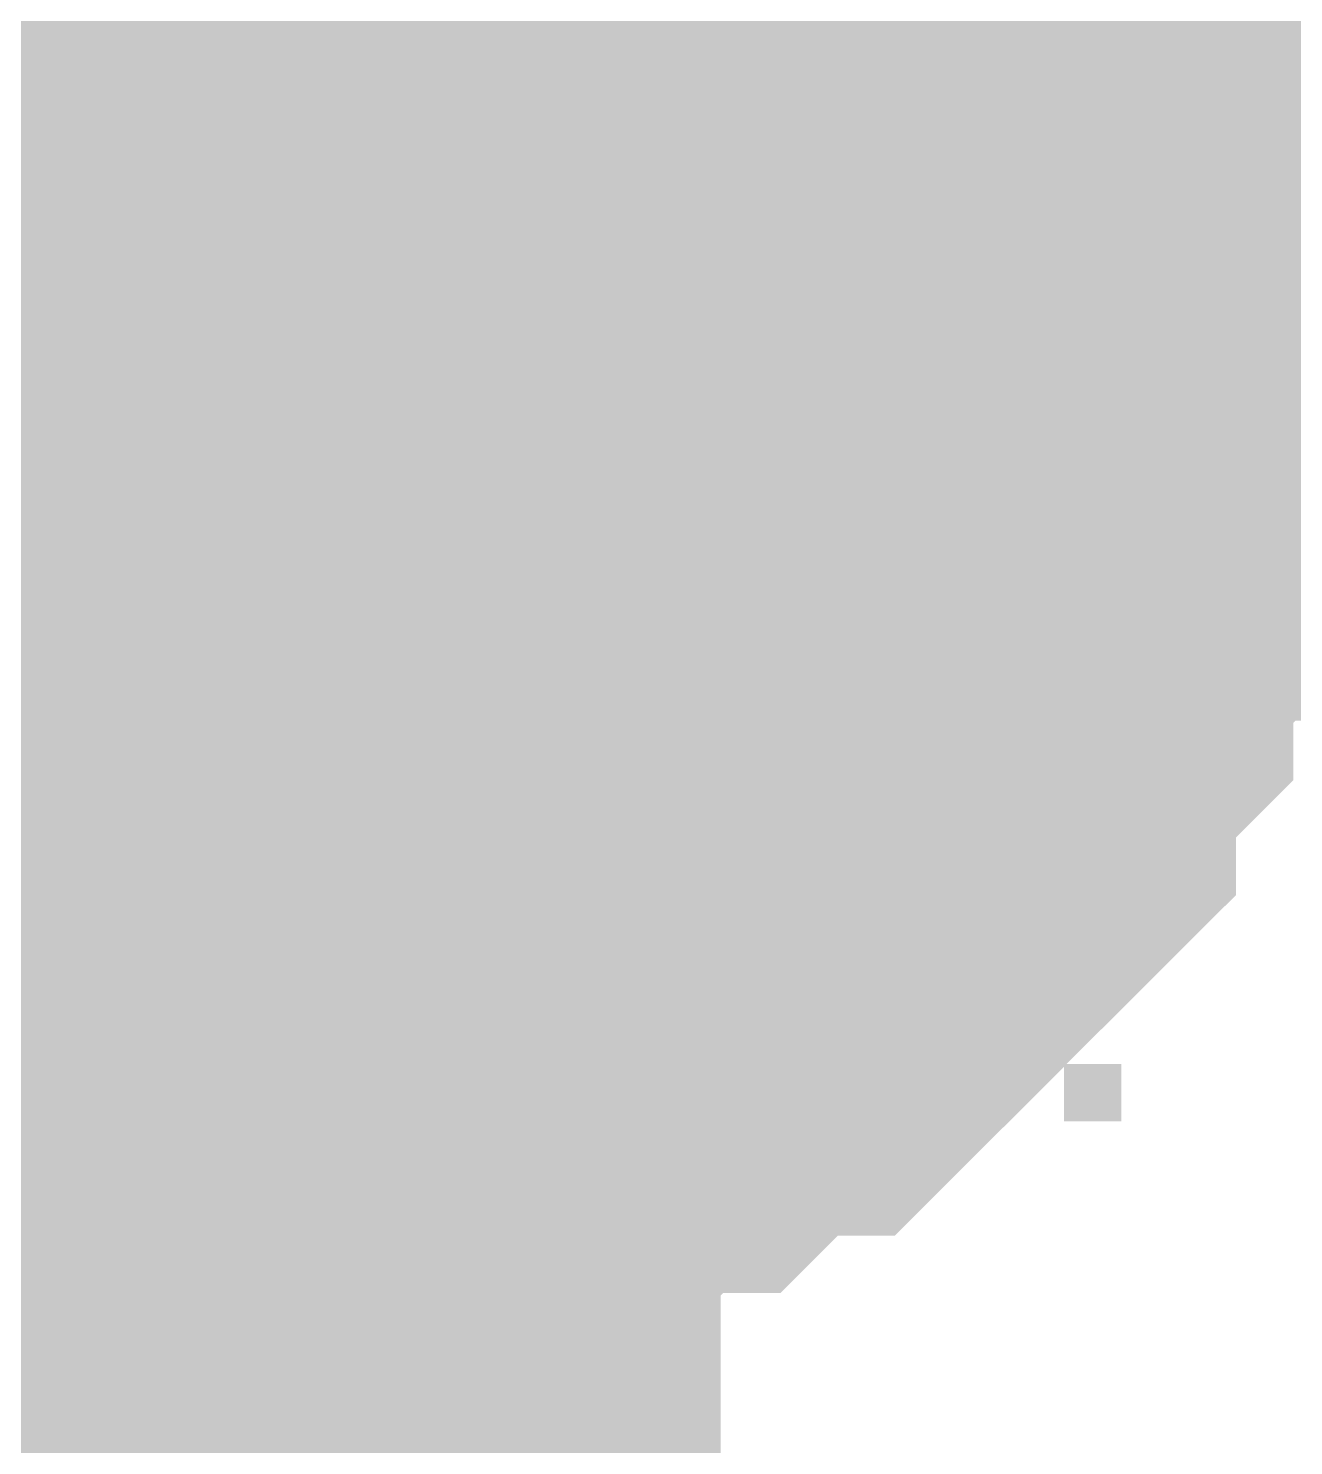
# Model space of a CAD drawing. Header units: inches. Extents: x 0 to 841, y 0 to 594.
# Drawn here: x 759.849 to 760.841, y 324.041 to 325.153 of the extents above; entities that cross this region are included whole.
import ezdxf

# ---------------------------------------------------------------- set-up
doc = ezdxf.new("R2010")
doc.units = ezdxf.units.IN
doc.layers.add('Sheet', color=255, linetype='Continuous')

msp = doc.modelspace()

# ---------------------------------------------------------------- linework, layer by layer
at = {"layer": 'Sheet'}
msp.add_lwpolyline([(759.7459, 324.9996, 0.508, 0.508, 1), (760.2539, 324.9996, 0.508, 0.508, 1)], format="xyseb", close=True, dxfattribs=at)
for points in [[(760.3765, 325.3435, 0.2997, 0.2997, 0), (760.3765, 325.2985, 0.2997, 0.2997, 0), (760.3765, 325.2985, 0.2997, 0.2997, 0), (760.4214, 325.2985, 0.2997, 0.2997, 0), (760.4214, 325.2536, 0.2997, 0.2997, 0), (760.4214, 325.2536, 0.2997, 0.2997, 0), (760.4663, 325.2087, 0.2997, 0.2997, 0), (760.4663, 325.2087, 0.2997, 0.2997, 0), (760.4663, 325.1638, 0.2997, 0.2997, 0), (760.4663, 325.1638, 0.2997, 0.2997, 0), (760.4663, 325.1189, 0.2997, 0.2997, 0), (760.5112, 325.1189, 0.2997, 0.2997, 0), (760.5112, 325.074, 0.2997, 0.2997, 0), (760.5112, 325.074, 0.2997, 0.2997, 0), (760.5112, 325.029, 0.2997, 0.2997, 0), (760.5112, 325.029, 0.2997, 0.2997, 0), (760.5112, 324.9841, 0.2997, 0.2997, 0)], [(760.3765, 325.3435, 0.2997, 0.2997, 0), (760.3765, 325.2985, 0.2997, 0.2997, 0), (760.3765, 325.2985, 0.2997, 0.2997, 0), (760.4214, 325.2985, 0.2997, 0.2997, 0), (760.4214, 325.2536, 0.2997, 0.2997, 0), (760.4214, 325.2536, 0.2997, 0.2997, 0), (760.4663, 325.2087, 0.2997, 0.2997, 0), (760.4663, 325.2087, 0.2997, 0.2997, 0), (760.4663, 325.1638, 0.2997, 0.2997, 0), (760.4663, 325.1638, 0.2997, 0.2997, 0), (760.4663, 325.1189, 0.2997, 0.2997, 0), (760.5112, 325.1189, 0.2997, 0.2997, 0), (760.5112, 325.074, 0.2997, 0.2997, 0), (760.5112, 325.074, 0.2997, 0.2997, 0), (760.5112, 325.029, 0.2997, 0.2997, 0), (760.5112, 325.029, 0.2997, 0.2997, 0), (760.5112, 324.9841, 0.2997, 0.2997, 0)], [(760.6909, 325.3435, 0.2997, 0.2997, 0), (760.6909, 325.2985, 0.2997, 0.2997, 0), (760.7358, 325.2536, 0.2997, 0.2997, 0), (760.7358, 325.2536, 0.2997, 0.2997, 0), (760.7358, 325.2087, 0.2997, 0.2997, 0), (760.7358, 325.1638, 0.2997, 0.2997, 0), (760.7807, 325.1189, 0.2997, 0.2997, 0), (760.7807, 325.074, 0.2997, 0.2997, 0), (760.7807, 325.074, 0.2997, 0.2997, 0), (760.7807, 325.029, 0.2997, 0.2997, 0), (760.7807, 324.9841, 0.2997, 0.2997, 0)], [(760.6909, 325.3435, 0.2997, 0.2997, 0), (760.6909, 325.2985, 0.2997, 0.2997, 0), (760.7358, 325.2536, 0.2997, 0.2997, 0), (760.7358, 325.2536, 0.2997, 0.2997, 0), (760.7358, 325.2087, 0.2997, 0.2997, 0), (760.7358, 325.1638, 0.2997, 0.2997, 0), (760.7807, 325.1189, 0.2997, 0.2997, 0), (760.7807, 325.074, 0.2997, 0.2997, 0), (760.7807, 325.074, 0.2997, 0.2997, 0), (760.7807, 325.029, 0.2997, 0.2997, 0), (760.7807, 324.9841, 0.2997, 0.2997, 0)], [(760.6909, 325.3435, 0.2997, 0.2997, 0), (760.6909, 325.2985, 0.2997, 0.2997, 0), (760.7358, 325.2536, 0.2997, 0.2997, 0), (760.7358, 325.2536, 0.2997, 0.2997, 0), (760.7358, 325.2087, 0.2997, 0.2997, 0), (760.7358, 325.1638, 0.2997, 0.2997, 0), (760.7807, 325.1189, 0.2997, 0.2997, 0), (760.7807, 325.074, 0.2997, 0.2997, 0), (760.7807, 325.074, 0.2997, 0.2997, 0), (760.7807, 325.029, 0.2997, 0.2997, 0), (760.7807, 324.9841, 0.2997, 0.2997, 0)], [(752.5162, 324.9841, 0.7493, 0.7493, 0), (760.0171, 324.9841, 0.7493, 0.7493, 0), (775.019, 324.9841, 0.7493, 0.7493, 0)], [(760.0171, 324.9841, 0.7493, 0.7493, 0), (760.0171, 319.4592, 0.7493, 0.7493, 0)], [(760.4663, 325.2087, 0.0991, 0.0991, 0), (760.4663, 325.1638, 0.0991, 0.0991, 0), (760.4663, 325.1638, 0.0991, 0.0991, 0), (760.4663, 325.1189, 0.0991, 0.0991, 0), (760.5112, 325.1189, 0.0991, 0.0991, 0), (760.5112, 325.074, 0.0991, 0.0991, 0), (760.5112, 325.074, 0.0991, 0.0991, 0), (760.5112, 325.029, 0.0991, 0.0991, 0), (760.5112, 325.029, 0.0991, 0.0991, 0), (760.5112, 324.9841, 0.0991, 0.0991, 0)], [(760.4663, 325.2087, 0.0991, 0.0991, 0), (760.4663, 325.1638, 0.0991, 0.0991, 0), (760.4663, 325.1638, 0.0991, 0.0991, 0), (760.4663, 325.1189, 0.0991, 0.0991, 0), (760.5112, 325.1189, 0.0991, 0.0991, 0), (760.5112, 325.074, 0.0991, 0.0991, 0), (760.5112, 325.074, 0.0991, 0.0991, 0), (760.5112, 325.029, 0.0991, 0.0991, 0), (760.5112, 325.029, 0.0991, 0.0991, 0), (760.5112, 324.9841, 0.0991, 0.0991, 0)], [(760.7358, 325.2087, 0.0991, 0.0991, 0), (760.7358, 325.1638, 0.0991, 0.0991, 0), (760.7807, 325.1189, 0.0991, 0.0991, 0), (760.7807, 325.074, 0.0991, 0.0991, 0), (760.7807, 325.074, 0.0991, 0.0991, 0), (760.7807, 325.029, 0.0991, 0.0991, 0), (760.7807, 324.9841, 0.0991, 0.0991, 0)], [(760.7358, 325.2087, 0.0991, 0.0991, 0), (760.7358, 325.1638, 0.0991, 0.0991, 0), (760.7807, 325.1189, 0.0991, 0.0991, 0), (760.7807, 325.074, 0.0991, 0.0991, 0), (760.7807, 325.074, 0.0991, 0.0991, 0), (760.7807, 325.029, 0.0991, 0.0991, 0), (760.7807, 324.9841, 0.0991, 0.0991, 0)], [(760.7358, 325.2087, 0.0991, 0.0991, 0), (760.7358, 325.1638, 0.0991, 0.0991, 0), (760.7807, 325.1189, 0.0991, 0.0991, 0), (760.7807, 325.074, 0.0991, 0.0991, 0), (760.7807, 325.074, 0.0991, 0.0991, 0), (760.7807, 325.029, 0.0991, 0.0991, 0), (760.7807, 324.9841, 0.0991, 0.0991, 0)], [(760.7807, 324.9841, 0.2997, 0.2997, 0), (760.7807, 324.9392, 0.2997, 0.2997, 0), (760.7807, 324.8943, 0.2997, 0.2997, 0), (760.7807, 324.8943, 0.2997, 0.2997, 0), (760.7807, 324.8494, 0.2997, 0.2997, 0), (760.7358, 324.8044, 0.2997, 0.2997, 0), (760.7358, 324.7595, 0.2997, 0.2997, 0), (760.7358, 324.7146, 0.2997, 0.2997, 0), (760.7358, 324.7146, 0.2997, 0.2997, 0), (760.6909, 324.6697, 0.2997, 0.2997, 0), (760.6909, 324.6248, 0.2997, 0.2997, 0), (760.646, 324.5799, 0.2997, 0.2997, 0), (760.646, 324.5799, 0.2997, 0.2997, 0), (760.646, 324.5349, 0.2997, 0.2997, 0), (760.601, 324.49, 0.2997, 0.2997, 0), (760.5561, 324.49, 0.2997, 0.2997, 0), (760.5561, 324.4451, 0.2997, 0.2997, 0), (760.5112, 324.4451, 0.2997, 0.2997, 0), (760.5112, 324.4002, 0.2997, 0.2997, 0), (760.4663, 324.3553, 0.2997, 0.2997, 0), (760.4214, 324.3553, 0.2997, 0.2997, 0), (760.4214, 324.3553, 0.2997, 0.2997, 0), (760.3765, 324.3103, 0.2997, 0.2997, 0), (760.3316, 324.3103, 0.2997, 0.2997, 0), (760.2866, 324.2654, 0.2997, 0.2997, 0), (760.2866, 324.2654, 0.2997, 0.2997, 0), (760.2417, 324.2654, 0.2997, 0.2997, 0), (760.1968, 324.2654, 0.2997, 0.2997, 0), (760.1519, 324.2205, 0.2997, 0.2997, 0), (760.107, 324.2205, 0.2997, 0.2997, 0), (760.107, 324.2205, 0.2997, 0.2997, 0), (760.0621, 324.2205, 0.2997, 0.2997, 0), (760.0171, 324.2205, 0.2997, 0.2997, 0)], [(760.0171, 319.9982, 0.2997, 0.2997, 0), (760.0171, 324.9841, 0.2997, 0.2997, 0)], [(760.7807, 324.9841, 0.2997, 0.2997, 0), (760.7807, 324.9392, 0.2997, 0.2997, 0), (760.7807, 324.8943, 0.2997, 0.2997, 0), (760.7807, 324.8943, 0.2997, 0.2997, 0), (760.7807, 324.8494, 0.2997, 0.2997, 0), (760.7358, 324.8044, 0.2997, 0.2997, 0), (760.7358, 324.7595, 0.2997, 0.2997, 0), (760.7358, 324.7146, 0.2997, 0.2997, 0), (760.7358, 324.7146, 0.2997, 0.2997, 0), (760.6909, 324.6697, 0.2997, 0.2997, 0), (760.6909, 324.6248, 0.2997, 0.2997, 0), (760.646, 324.5799, 0.2997, 0.2997, 0), (760.646, 324.5799, 0.2997, 0.2997, 0), (760.646, 324.5349, 0.2997, 0.2997, 0), (760.601, 324.49, 0.2997, 0.2997, 0), (760.5561, 324.49, 0.2997, 0.2997, 0), (760.5561, 324.4451, 0.2997, 0.2997, 0), (760.5112, 324.4451, 0.2997, 0.2997, 0), (760.5112, 324.4002, 0.2997, 0.2997, 0), (760.4663, 324.3553, 0.2997, 0.2997, 0), (760.4214, 324.3553, 0.2997, 0.2997, 0), (760.4214, 324.3553, 0.2997, 0.2997, 0), (760.3765, 324.3103, 0.2997, 0.2997, 0), (760.3316, 324.3103, 0.2997, 0.2997, 0), (760.2866, 324.2654, 0.2997, 0.2997, 0), (760.2866, 324.2654, 0.2997, 0.2997, 0), (760.2417, 324.2654, 0.2997, 0.2997, 0), (760.1968, 324.2654, 0.2997, 0.2997, 0), (760.1519, 324.2205, 0.2997, 0.2997, 0), (760.107, 324.2205, 0.2997, 0.2997, 0), (760.107, 324.2205, 0.2997, 0.2997, 0), (760.0621, 324.2205, 0.2997, 0.2997, 0), (760.0171, 324.2205, 0.2997, 0.2997, 0)], [(760.7807, 324.9841, 0.2997, 0.2997, 0), (760.7807, 324.9392, 0.2997, 0.2997, 0), (760.7807, 324.8943, 0.2997, 0.2997, 0), (760.7807, 324.8943, 0.2997, 0.2997, 0), (760.7807, 324.8494, 0.2997, 0.2997, 0), (760.7358, 324.8044, 0.2997, 0.2997, 0), (760.7358, 324.7595, 0.2997, 0.2997, 0), (760.7358, 324.7146, 0.2997, 0.2997, 0), (760.7358, 324.7146, 0.2997, 0.2997, 0), (760.6909, 324.6697, 0.2997, 0.2997, 0), (760.6909, 324.6248, 0.2997, 0.2997, 0), (760.646, 324.5799, 0.2997, 0.2997, 0), (760.646, 324.5799, 0.2997, 0.2997, 0), (760.646, 324.5349, 0.2997, 0.2997, 0), (760.601, 324.49, 0.2997, 0.2997, 0), (760.5561, 324.49, 0.2997, 0.2997, 0), (760.5561, 324.4451, 0.2997, 0.2997, 0), (760.5112, 324.4451, 0.2997, 0.2997, 0), (760.5112, 324.4002, 0.2997, 0.2997, 0), (760.4663, 324.3553, 0.2997, 0.2997, 0), (760.4214, 324.3553, 0.2997, 0.2997, 0), (760.4214, 324.3553, 0.2997, 0.2997, 0), (760.3765, 324.3103, 0.2997, 0.2997, 0), (760.3316, 324.3103, 0.2997, 0.2997, 0), (760.2866, 324.2654, 0.2997, 0.2997, 0), (760.2866, 324.2654, 0.2997, 0.2997, 0), (760.2417, 324.2654, 0.2997, 0.2997, 0), (760.1968, 324.2654, 0.2997, 0.2997, 0), (760.1519, 324.2205, 0.2997, 0.2997, 0), (760.107, 324.2205, 0.2997, 0.2997, 0), (760.107, 324.2205, 0.2997, 0.2997, 0), (760.0621, 324.2205, 0.2997, 0.2997, 0), (760.0171, 324.2205, 0.2997, 0.2997, 0)], [(760.5112, 324.9841, 0.2997, 0.2997, 0), (760.5112, 324.9392, 0.2997, 0.2997, 0), (760.5112, 324.9392, 0.2997, 0.2997, 0), (760.5112, 324.8943, 0.2997, 0.2997, 0), (760.5112, 324.8943, 0.2997, 0.2997, 0), (760.5112, 324.8494, 0.2997, 0.2997, 0), (760.4663, 324.8494, 0.2997, 0.2997, 0), (760.4663, 324.8044, 0.2997, 0.2997, 0), (760.4663, 324.8044, 0.2997, 0.2997, 0), (760.4663, 324.7595, 0.2997, 0.2997, 0), (760.4663, 324.7595, 0.2997, 0.2997, 0), (760.4214, 324.7146, 0.2997, 0.2997, 0), (760.4214, 324.7146, 0.2997, 0.2997, 0), (760.4214, 324.6697, 0.2997, 0.2997, 0), (760.3765, 324.6697, 0.2997, 0.2997, 0), (760.3765, 324.6697, 0.2997, 0.2997, 0), (760.3765, 324.6248, 0.2997, 0.2997, 0), (760.3316, 324.6248, 0.2997, 0.2997, 0), (760.3316, 324.6248, 0.2997, 0.2997, 0), (760.3316, 324.5799, 0.2997, 0.2997, 0), (760.2866, 324.5799, 0.2997, 0.2997, 0), (760.2866, 324.5799, 0.2997, 0.2997, 0), (760.2417, 324.5349, 0.2997, 0.2997, 0), (760.2417, 324.5349, 0.2997, 0.2997, 0), (760.1968, 324.5349, 0.2997, 0.2997, 0), (760.1968, 324.5349, 0.2997, 0.2997, 0), (760.1519, 324.5349, 0.2997, 0.2997, 0), (760.1519, 324.49, 0.2997, 0.2997, 0), (760.107, 324.49, 0.2997, 0.2997, 0), (760.107, 324.49, 0.2997, 0.2997, 0), (760.0621, 324.49, 0.2997, 0.2997, 0), (760.0621, 324.49, 0.2997, 0.2997, 0), (760.0171, 324.49, 0.2997, 0.2997, 0)], [(760.5112, 324.9841, 0.2997, 0.2997, 0), (760.5112, 324.9392, 0.2997, 0.2997, 0), (760.5112, 324.9392, 0.2997, 0.2997, 0), (760.5112, 324.8943, 0.2997, 0.2997, 0), (760.5112, 324.8943, 0.2997, 0.2997, 0), (760.5112, 324.8494, 0.2997, 0.2997, 0), (760.4663, 324.8494, 0.2997, 0.2997, 0), (760.4663, 324.8044, 0.2997, 0.2997, 0), (760.4663, 324.8044, 0.2997, 0.2997, 0), (760.4663, 324.7595, 0.2997, 0.2997, 0), (760.4663, 324.7595, 0.2997, 0.2997, 0), (760.4214, 324.7146, 0.2997, 0.2997, 0), (760.4214, 324.7146, 0.2997, 0.2997, 0), (760.4214, 324.6697, 0.2997, 0.2997, 0), (760.3765, 324.6697, 0.2997, 0.2997, 0), (760.3765, 324.6697, 0.2997, 0.2997, 0), (760.3765, 324.6248, 0.2997, 0.2997, 0), (760.3316, 324.6248, 0.2997, 0.2997, 0), (760.3316, 324.6248, 0.2997, 0.2997, 0), (760.3316, 324.5799, 0.2997, 0.2997, 0), (760.2866, 324.5799, 0.2997, 0.2997, 0), (760.2866, 324.5799, 0.2997, 0.2997, 0), (760.2417, 324.5349, 0.2997, 0.2997, 0), (760.2417, 324.5349, 0.2997, 0.2997, 0), (760.1968, 324.5349, 0.2997, 0.2997, 0), (760.1968, 324.5349, 0.2997, 0.2997, 0), (760.1519, 324.5349, 0.2997, 0.2997, 0), (760.1519, 324.49, 0.2997, 0.2997, 0), (760.107, 324.49, 0.2997, 0.2997, 0), (760.107, 324.49, 0.2997, 0.2997, 0), (760.0621, 324.49, 0.2997, 0.2997, 0), (760.0621, 324.49, 0.2997, 0.2997, 0), (760.0171, 324.49, 0.2997, 0.2997, 0)], [(760.5112, 324.9841, 0.2997, 0.2997, 0), (760.5112, 324.9841, 0.2997, 0.2997, 0), (760.5112, 324.9841, 0.2997, 0.2997, 0), (760.5112, 324.9841, 0.2997, 0.2997, 0), (760.5112, 324.9841, 0.2997, 0.2997, 0), (760.5112, 324.9841, 0.2997, 0.2997, 0), (760.5112, 324.9841, 0.2997, 0.2997, 0), (760.5112, 324.9841, 0.2997, 0.2997, 0), (760.5112, 324.9841, 0.2997, 0.2997, 0), (760.5112, 324.9841, 0.2997, 0.2997, 0), (760.5112, 324.9841, 0.2997, 0.2997, 0), (760.5112, 324.9841, 0.2997, 0.2997, 0), (760.5112, 324.9841, 0.2997, 0.2997, 0), (760.5112, 324.9841, 0.2997, 0.2997, 0), (760.5112, 324.9841, 0.2997, 0.2997, 0), (760.5112, 324.9841, 0.2997, 0.2997, 0), (760.5112, 324.9841, 0.2997, 0.2997, 0), (760.5112, 324.9841, 0.2997, 0.2997, 0), (760.5112, 324.9841, 0.2997, 0.2997, 0), (760.5112, 324.9841, 0.2997, 0.2997, 0), (760.5112, 324.9841, 0.2997, 0.2997, 0), (760.5112, 324.9841, 0.2997, 0.2997, 0), (760.5112, 324.9841, 0.2997, 0.2997, 0), (760.5112, 324.9841, 0.2997, 0.2997, 0), (760.5112, 324.9841, 0.2997, 0.2997, 0), (760.5112, 324.9841, 0.2997, 0.2997, 0), (760.5112, 324.9841, 0.2997, 0.2997, 0), (760.5112, 324.9841, 0.2997, 0.2997, 0), (760.5112, 324.9841, 0.2997, 0.2997, 0), (760.5112, 324.9841, 0.2997, 0.2997, 0), (760.5112, 324.9841, 0.2997, 0.2997, 0), (760.5112, 324.9841, 0.2997, 0.2997, 0), (760.5112, 324.9841, 0.2997, 0.2997, 0)], [(760.5112, 324.9841, 0.2997, 0.2997, 0), (760.5112, 324.9841, 0.2997, 0.2997, 0)], [(760.5112, 324.9841, 0.2997, 0.2997, 0), (760.5112, 324.9841, 0.2997, 0.2997, 0), (760.5112, 324.9841, 0.2997, 0.2997, 0), (760.5112, 324.9841, 0.2997, 0.2997, 0), (760.5112, 324.9841, 0.2997, 0.2997, 0), (760.5112, 324.9841, 0.2997, 0.2997, 0), (760.5112, 324.9841, 0.2997, 0.2997, 0), (760.5112, 324.9841, 0.2997, 0.2997, 0), (760.5112, 324.9841, 0.2997, 0.2997, 0), (760.5112, 324.9841, 0.2997, 0.2997, 0), (760.5112, 324.9841, 0.2997, 0.2997, 0), (760.5112, 324.9841, 0.2997, 0.2997, 0), (760.5112, 324.9841, 0.2997, 0.2997, 0), (760.5112, 324.9841, 0.2997, 0.2997, 0), (760.5112, 324.9841, 0.2997, 0.2997, 0), (760.5112, 324.9841, 0.2997, 0.2997, 0), (760.5112, 324.9841, 0.2997, 0.2997, 0), (760.5112, 324.9841, 0.2997, 0.2997, 0), (760.5112, 324.9841, 0.2997, 0.2997, 0), (760.5112, 324.9841, 0.2997, 0.2997, 0), (760.5112, 324.9841, 0.2997, 0.2997, 0), (760.5112, 324.9841, 0.2997, 0.2997, 0), (760.5112, 324.9841, 0.2997, 0.2997, 0), (760.5112, 324.9841, 0.2997, 0.2997, 0), (760.5112, 324.9841, 0.2997, 0.2997, 0), (760.5112, 324.9841, 0.2997, 0.2997, 0), (760.5112, 324.9841, 0.2997, 0.2997, 0), (760.5112, 324.9841, 0.2997, 0.2997, 0), (760.5112, 324.9841, 0.2997, 0.2997, 0), (760.5112, 324.9841, 0.2997, 0.2997, 0), (760.5112, 324.9841, 0.2997, 0.2997, 0), (760.5112, 324.9841, 0.2997, 0.2997, 0), (760.5112, 324.9841, 0.2997, 0.2997, 0)], [(760.5112, 324.9841, 0.2997, 0.2997, 0), (760.5112, 324.9841, 0.2997, 0.2997, 0)], [(760.7807, 324.9841, 0.2997, 0.2997, 0), (760.7807, 324.9841, 0.2997, 0.2997, 0), (760.7807, 324.9841, 0.2997, 0.2997, 0), (760.7807, 324.9841, 0.2997, 0.2997, 0), (760.7807, 324.9841, 0.2997, 0.2997, 0), (760.7807, 324.9841, 0.2997, 0.2997, 0), (760.7807, 324.9841, 0.2997, 0.2997, 0), (760.7807, 324.9841, 0.2997, 0.2997, 0), (760.7807, 324.9841, 0.2997, 0.2997, 0), (760.7807, 324.9841, 0.2997, 0.2997, 0), (760.7807, 324.9841, 0.2997, 0.2997, 0), (760.7807, 324.9841, 0.2997, 0.2997, 0), (760.7807, 324.9841, 0.2997, 0.2997, 0), (760.7807, 324.9841, 0.2997, 0.2997, 0), (760.7807, 324.9841, 0.2997, 0.2997, 0), (760.7807, 324.9841, 0.2997, 0.2997, 0), (760.7807, 324.9841, 0.2997, 0.2997, 0), (760.7807, 324.9841, 0.2997, 0.2997, 0), (760.7807, 324.9841, 0.2997, 0.2997, 0), (760.7807, 324.9841, 0.2997, 0.2997, 0), (760.7807, 324.9841, 0.2997, 0.2997, 0), (760.7807, 324.9841, 0.2997, 0.2997, 0), (760.7807, 324.9841, 0.2997, 0.2997, 0), (760.7807, 324.9841, 0.2997, 0.2997, 0), (760.7807, 324.9841, 0.2997, 0.2997, 0), (760.7807, 324.9841, 0.2997, 0.2997, 0), (760.7807, 324.9841, 0.2997, 0.2997, 0), (760.7807, 324.9841, 0.2997, 0.2997, 0), (760.7807, 324.9841, 0.2997, 0.2997, 0), (760.7807, 324.9841, 0.2997, 0.2997, 0), (760.7807, 324.9841, 0.2997, 0.2997, 0), (760.7807, 324.9841, 0.2997, 0.2997, 0), (760.7807, 324.9841, 0.2997, 0.2997, 0)], [(760.7807, 324.9841, 0.2997, 0.2997, 0), (760.7807, 324.9841, 0.2997, 0.2997, 0)], [(760.7807, 324.9841, 0.2997, 0.2997, 0), (760.7807, 324.9841, 0.2997, 0.2997, 0), (760.7807, 324.9841, 0.2997, 0.2997, 0), (760.7807, 324.9841, 0.2997, 0.2997, 0), (760.7807, 324.9841, 0.2997, 0.2997, 0), (760.7807, 324.9841, 0.2997, 0.2997, 0), (760.7807, 324.9841, 0.2997, 0.2997, 0), (760.7807, 324.9841, 0.2997, 0.2997, 0), (760.7807, 324.9841, 0.2997, 0.2997, 0), (760.7807, 324.9841, 0.2997, 0.2997, 0), (760.7807, 324.9841, 0.2997, 0.2997, 0), (760.7807, 324.9841, 0.2997, 0.2997, 0), (760.7807, 324.9841, 0.2997, 0.2997, 0), (760.7807, 324.9841, 0.2997, 0.2997, 0), (760.7807, 324.9841, 0.2997, 0.2997, 0), (760.7807, 324.9841, 0.2997, 0.2997, 0), (760.7807, 324.9841, 0.2997, 0.2997, 0), (760.7807, 324.9841, 0.2997, 0.2997, 0), (760.7807, 324.9841, 0.2997, 0.2997, 0), (760.7807, 324.9841, 0.2997, 0.2997, 0), (760.7807, 324.9841, 0.2997, 0.2997, 0), (760.7807, 324.9841, 0.2997, 0.2997, 0), (760.7807, 324.9841, 0.2997, 0.2997, 0), (760.7807, 324.9841, 0.2997, 0.2997, 0), (760.7807, 324.9841, 0.2997, 0.2997, 0), (760.7807, 324.9841, 0.2997, 0.2997, 0), (760.7807, 324.9841, 0.2997, 0.2997, 0), (760.7807, 324.9841, 0.2997, 0.2997, 0), (760.7807, 324.9841, 0.2997, 0.2997, 0), (760.7807, 324.9841, 0.2997, 0.2997, 0), (760.7807, 324.9841, 0.2997, 0.2997, 0), (760.7807, 324.9841, 0.2997, 0.2997, 0), (760.7807, 324.9841, 0.2997, 0.2997, 0)], [(760.7807, 324.9841, 0.2997, 0.2997, 0), (760.7807, 324.9841, 0.2997, 0.2997, 0)], [(760.7807, 324.9841, 0.2997, 0.2997, 0), (760.7807, 324.9841, 0.2997, 0.2997, 0), (760.7807, 324.9841, 0.2997, 0.2997, 0), (760.7807, 324.9841, 0.2997, 0.2997, 0), (760.7807, 324.9841, 0.2997, 0.2997, 0), (760.7807, 324.9841, 0.2997, 0.2997, 0), (760.7807, 324.9841, 0.2997, 0.2997, 0), (760.7807, 324.9841, 0.2997, 0.2997, 0), (760.7807, 324.9841, 0.2997, 0.2997, 0), (760.7807, 324.9841, 0.2997, 0.2997, 0), (760.7807, 324.9841, 0.2997, 0.2997, 0), (760.7807, 324.9841, 0.2997, 0.2997, 0), (760.7807, 324.9841, 0.2997, 0.2997, 0), (760.7807, 324.9841, 0.2997, 0.2997, 0), (760.7807, 324.9841, 0.2997, 0.2997, 0), (760.7807, 324.9841, 0.2997, 0.2997, 0), (760.7807, 324.9841, 0.2997, 0.2997, 0), (760.7807, 324.9841, 0.2997, 0.2997, 0), (760.7807, 324.9841, 0.2997, 0.2997, 0), (760.7807, 324.9841, 0.2997, 0.2997, 0), (760.7807, 324.9841, 0.2997, 0.2997, 0), (760.7807, 324.9841, 0.2997, 0.2997, 0), (760.7807, 324.9841, 0.2997, 0.2997, 0), (760.7807, 324.9841, 0.2997, 0.2997, 0), (760.7807, 324.9841, 0.2997, 0.2997, 0), (760.7807, 324.9841, 0.2997, 0.2997, 0), (760.7807, 324.9841, 0.2997, 0.2997, 0), (760.7807, 324.9841, 0.2997, 0.2997, 0), (760.7807, 324.9841, 0.2997, 0.2997, 0), (760.7807, 324.9841, 0.2997, 0.2997, 0), (760.7807, 324.9841, 0.2997, 0.2997, 0), (760.7807, 324.9841, 0.2997, 0.2997, 0), (760.7807, 324.9841, 0.2997, 0.2997, 0)], [(760.7807, 324.9841, 0.2997, 0.2997, 0), (760.7807, 324.9841, 0.2997, 0.2997, 0)], [(760.7807, 324.9841, 0.0991, 0.0991, 0), (760.7807, 324.9392, 0.0991, 0.0991, 0), (760.7807, 324.8943, 0.0991, 0.0991, 0), (760.7807, 324.8943, 0.0991, 0.0991, 0), (760.7807, 324.8494, 0.0991, 0.0991, 0), (760.7358, 324.8044, 0.0991, 0.0991, 0), (760.7358, 324.7595, 0.0991, 0.0991, 0), (760.7358, 324.7146, 0.0991, 0.0991, 0), (760.7358, 324.7146, 0.0991, 0.0991, 0), (760.6909, 324.6697, 0.0991, 0.0991, 0), (760.6909, 324.6248, 0.0991, 0.0991, 0), (760.646, 324.5799, 0.0991, 0.0991, 0), (760.646, 324.5799, 0.0991, 0.0991, 0), (760.646, 324.5349, 0.0991, 0.0991, 0), (760.601, 324.49, 0.0991, 0.0991, 0), (760.5561, 324.49, 0.0991, 0.0991, 0), (760.5561, 324.4451, 0.0991, 0.0991, 0), (760.5112, 324.4451, 0.0991, 0.0991, 0), (760.5112, 324.4002, 0.0991, 0.0991, 0), (760.4663, 324.3553, 0.0991, 0.0991, 0), (760.4214, 324.3553, 0.0991, 0.0991, 0), (760.4214, 324.3553, 0.0991, 0.0991, 0), (760.3765, 324.3103, 0.0991, 0.0991, 0), (760.3316, 324.3103, 0.0991, 0.0991, 0), (760.2866, 324.2654, 0.0991, 0.0991, 0), (760.2866, 324.2654, 0.0991, 0.0991, 0), (760.2417, 324.2654, 0.0991, 0.0991, 0), (760.1968, 324.2654, 0.0991, 0.0991, 0), (760.1519, 324.2205, 0.0991, 0.0991, 0), (760.107, 324.2205, 0.0991, 0.0991, 0), (760.107, 324.2205, 0.0991, 0.0991, 0), (760.0621, 324.2205, 0.0991, 0.0991, 0), (760.0171, 324.2205, 0.0991, 0.0991, 0)], [(760.7807, 324.9841, 0.0991, 0.0991, 0), (760.7807, 324.9392, 0.0991, 0.0991, 0), (760.7807, 324.8943, 0.0991, 0.0991, 0), (760.7807, 324.8943, 0.0991, 0.0991, 0), (760.7807, 324.8494, 0.0991, 0.0991, 0), (760.7358, 324.8044, 0.0991, 0.0991, 0), (760.7358, 324.7595, 0.0991, 0.0991, 0), (760.7358, 324.7146, 0.0991, 0.0991, 0), (760.7358, 324.7146, 0.0991, 0.0991, 0), (760.6909, 324.6697, 0.0991, 0.0991, 0), (760.6909, 324.6248, 0.0991, 0.0991, 0), (760.646, 324.5799, 0.0991, 0.0991, 0), (760.646, 324.5799, 0.0991, 0.0991, 0), (760.646, 324.5349, 0.0991, 0.0991, 0), (760.601, 324.49, 0.0991, 0.0991, 0), (760.5561, 324.49, 0.0991, 0.0991, 0), (760.5561, 324.4451, 0.0991, 0.0991, 0), (760.5112, 324.4451, 0.0991, 0.0991, 0), (760.5112, 324.4002, 0.0991, 0.0991, 0), (760.4663, 324.3553, 0.0991, 0.0991, 0), (760.4214, 324.3553, 0.0991, 0.0991, 0), (760.4214, 324.3553, 0.0991, 0.0991, 0), (760.3765, 324.3103, 0.0991, 0.0991, 0), (760.3316, 324.3103, 0.0991, 0.0991, 0), (760.2866, 324.2654, 0.0991, 0.0991, 0), (760.2866, 324.2654, 0.0991, 0.0991, 0), (760.2417, 324.2654, 0.0991, 0.0991, 0), (760.1968, 324.2654, 0.0991, 0.0991, 0), (760.1519, 324.2205, 0.0991, 0.0991, 0), (760.107, 324.2205, 0.0991, 0.0991, 0), (760.107, 324.2205, 0.0991, 0.0991, 0), (760.0621, 324.2205, 0.0991, 0.0991, 0), (760.0171, 324.2205, 0.0991, 0.0991, 0)], [(760.7807, 324.9841, 0.0991, 0.0991, 0), (760.7807, 324.9392, 0.0991, 0.0991, 0), (760.7807, 324.8943, 0.0991, 0.0991, 0), (760.7807, 324.8943, 0.0991, 0.0991, 0), (760.7807, 324.8494, 0.0991, 0.0991, 0), (760.7358, 324.8044, 0.0991, 0.0991, 0), (760.7358, 324.7595, 0.0991, 0.0991, 0), (760.7358, 324.7146, 0.0991, 0.0991, 0), (760.7358, 324.7146, 0.0991, 0.0991, 0), (760.6909, 324.6697, 0.0991, 0.0991, 0), (760.6909, 324.6248, 0.0991, 0.0991, 0), (760.646, 324.5799, 0.0991, 0.0991, 0), (760.646, 324.5799, 0.0991, 0.0991, 0), (760.646, 324.5349, 0.0991, 0.0991, 0), (760.601, 324.49, 0.0991, 0.0991, 0), (760.5561, 324.49, 0.0991, 0.0991, 0), (760.5561, 324.4451, 0.0991, 0.0991, 0), (760.5112, 324.4451, 0.0991, 0.0991, 0), (760.5112, 324.4002, 0.0991, 0.0991, 0), (760.4663, 324.3553, 0.0991, 0.0991, 0), (760.4214, 324.3553, 0.0991, 0.0991, 0), (760.4214, 324.3553, 0.0991, 0.0991, 0), (760.3765, 324.3103, 0.0991, 0.0991, 0), (760.3316, 324.3103, 0.0991, 0.0991, 0), (760.2866, 324.2654, 0.0991, 0.0991, 0), (760.2866, 324.2654, 0.0991, 0.0991, 0), (760.2417, 324.2654, 0.0991, 0.0991, 0), (760.1968, 324.2654, 0.0991, 0.0991, 0), (760.1519, 324.2205, 0.0991, 0.0991, 0), (760.107, 324.2205, 0.0991, 0.0991, 0), (760.107, 324.2205, 0.0991, 0.0991, 0), (760.0621, 324.2205, 0.0991, 0.0991, 0), (760.0171, 324.2205, 0.0991, 0.0991, 0)], [(760.5112, 324.9841, 0.0991, 0.0991, 0), (760.5112, 324.9392, 0.0991, 0.0991, 0), (760.5112, 324.9392, 0.0991, 0.0991, 0), (760.5112, 324.8943, 0.0991, 0.0991, 0), (760.5112, 324.8943, 0.0991, 0.0991, 0), (760.5112, 324.8494, 0.0991, 0.0991, 0), (760.4663, 324.8494, 0.0991, 0.0991, 0), (760.4663, 324.8044, 0.0991, 0.0991, 0), (760.4663, 324.8044, 0.0991, 0.0991, 0), (760.4663, 324.7595, 0.0991, 0.0991, 0), (760.4663, 324.7595, 0.0991, 0.0991, 0), (760.4214, 324.7146, 0.0991, 0.0991, 0), (760.4214, 324.7146, 0.0991, 0.0991, 0), (760.4214, 324.6697, 0.0991, 0.0991, 0), (760.3765, 324.6697, 0.0991, 0.0991, 0), (760.3765, 324.6697, 0.0991, 0.0991, 0), (760.3765, 324.6248, 0.0991, 0.0991, 0), (760.3316, 324.6248, 0.0991, 0.0991, 0), (760.3316, 324.6248, 0.0991, 0.0991, 0), (760.3316, 324.5799, 0.0991, 0.0991, 0), (760.2866, 324.5799, 0.0991, 0.0991, 0), (760.2866, 324.5799, 0.0991, 0.0991, 0), (760.2417, 324.5349, 0.0991, 0.0991, 0), (760.2417, 324.5349, 0.0991, 0.0991, 0), (760.1968, 324.5349, 0.0991, 0.0991, 0), (760.1968, 324.5349, 0.0991, 0.0991, 0), (760.1519, 324.5349, 0.0991, 0.0991, 0), (760.1519, 324.49, 0.0991, 0.0991, 0), (760.107, 324.49, 0.0991, 0.0991, 0), (760.107, 324.49, 0.0991, 0.0991, 0), (760.0621, 324.49, 0.0991, 0.0991, 0), (760.0621, 324.49, 0.0991, 0.0991, 0), (760.0171, 324.49, 0.0991, 0.0991, 0)], [(760.5112, 324.9841, 0.0991, 0.0991, 0), (760.5112, 324.9392, 0.0991, 0.0991, 0), (760.5112, 324.9392, 0.0991, 0.0991, 0), (760.5112, 324.8943, 0.0991, 0.0991, 0), (760.5112, 324.8943, 0.0991, 0.0991, 0), (760.5112, 324.8494, 0.0991, 0.0991, 0), (760.4663, 324.8494, 0.0991, 0.0991, 0), (760.4663, 324.8044, 0.0991, 0.0991, 0), (760.4663, 324.8044, 0.0991, 0.0991, 0), (760.4663, 324.7595, 0.0991, 0.0991, 0), (760.4663, 324.7595, 0.0991, 0.0991, 0), (760.4214, 324.7146, 0.0991, 0.0991, 0), (760.4214, 324.7146, 0.0991, 0.0991, 0), (760.4214, 324.6697, 0.0991, 0.0991, 0), (760.3765, 324.6697, 0.0991, 0.0991, 0), (760.3765, 324.6697, 0.0991, 0.0991, 0), (760.3765, 324.6248, 0.0991, 0.0991, 0), (760.3316, 324.6248, 0.0991, 0.0991, 0), (760.3316, 324.6248, 0.0991, 0.0991, 0), (760.3316, 324.5799, 0.0991, 0.0991, 0), (760.2866, 324.5799, 0.0991, 0.0991, 0), (760.2866, 324.5799, 0.0991, 0.0991, 0), (760.2417, 324.5349, 0.0991, 0.0991, 0), (760.2417, 324.5349, 0.0991, 0.0991, 0), (760.1968, 324.5349, 0.0991, 0.0991, 0), (760.1968, 324.5349, 0.0991, 0.0991, 0), (760.1519, 324.5349, 0.0991, 0.0991, 0), (760.1519, 324.49, 0.0991, 0.0991, 0), (760.107, 324.49, 0.0991, 0.0991, 0), (760.107, 324.49, 0.0991, 0.0991, 0), (760.0621, 324.49, 0.0991, 0.0991, 0), (760.0621, 324.49, 0.0991, 0.0991, 0), (760.0171, 324.49, 0.0991, 0.0991, 0)], [(760.5112, 324.9841, 0.0991, 0.0991, 0), (760.5112, 324.9841, 0.0991, 0.0991, 0), (760.5112, 324.9841, 0.0991, 0.0991, 0), (760.5112, 324.9841, 0.0991, 0.0991, 0), (760.5112, 324.9841, 0.0991, 0.0991, 0), (760.5112, 324.9841, 0.0991, 0.0991, 0), (760.5112, 324.9841, 0.0991, 0.0991, 0), (760.5112, 324.9841, 0.0991, 0.0991, 0), (760.5112, 324.9841, 0.0991, 0.0991, 0), (760.5112, 324.9841, 0.0991, 0.0991, 0), (760.5112, 324.9841, 0.0991, 0.0991, 0), (760.5112, 324.9841, 0.0991, 0.0991, 0), (760.5112, 324.9841, 0.0991, 0.0991, 0), (760.5112, 324.9841, 0.0991, 0.0991, 0), (760.5112, 324.9841, 0.0991, 0.0991, 0), (760.5112, 324.9841, 0.0991, 0.0991, 0), (760.5112, 324.9841, 0.0991, 0.0991, 0), (760.5112, 324.9841, 0.0991, 0.0991, 0), (760.5112, 324.9841, 0.0991, 0.0991, 0), (760.5112, 324.9841, 0.0991, 0.0991, 0), (760.5112, 324.9841, 0.0991, 0.0991, 0), (760.5112, 324.9841, 0.0991, 0.0991, 0), (760.5112, 324.9841, 0.0991, 0.0991, 0), (760.5112, 324.9841, 0.0991, 0.0991, 0), (760.5112, 324.9841, 0.0991, 0.0991, 0), (760.5112, 324.9841, 0.0991, 0.0991, 0), (760.5112, 324.9841, 0.0991, 0.0991, 0), (760.5112, 324.9841, 0.0991, 0.0991, 0), (760.5112, 324.9841, 0.0991, 0.0991, 0), (760.5112, 324.9841, 0.0991, 0.0991, 0), (760.5112, 324.9841, 0.0991, 0.0991, 0), (760.5112, 324.9841, 0.0991, 0.0991, 0), (760.5112, 324.9841, 0.0991, 0.0991, 0)], [(760.5112, 324.9841, 0.0991, 0.0991, 0), (760.5112, 324.9841, 0.0991, 0.0991, 0)], [(760.5112, 324.9841, 0.0991, 0.0991, 0), (760.5112, 324.9841, 0.0991, 0.0991, 0), (760.5112, 324.9841, 0.0991, 0.0991, 0), (760.5112, 324.9841, 0.0991, 0.0991, 0), (760.5112, 324.9841, 0.0991, 0.0991, 0), (760.5112, 324.9841, 0.0991, 0.0991, 0), (760.5112, 324.9841, 0.0991, 0.0991, 0), (760.5112, 324.9841, 0.0991, 0.0991, 0), (760.5112, 324.9841, 0.0991, 0.0991, 0), (760.5112, 324.9841, 0.0991, 0.0991, 0), (760.5112, 324.9841, 0.0991, 0.0991, 0), (760.5112, 324.9841, 0.0991, 0.0991, 0), (760.5112, 324.9841, 0.0991, 0.0991, 0), (760.5112, 324.9841, 0.0991, 0.0991, 0), (760.5112, 324.9841, 0.0991, 0.0991, 0), (760.5112, 324.9841, 0.0991, 0.0991, 0), (760.5112, 324.9841, 0.0991, 0.0991, 0), (760.5112, 324.9841, 0.0991, 0.0991, 0), (760.5112, 324.9841, 0.0991, 0.0991, 0), (760.5112, 324.9841, 0.0991, 0.0991, 0), (760.5112, 324.9841, 0.0991, 0.0991, 0), (760.5112, 324.9841, 0.0991, 0.0991, 0), (760.5112, 324.9841, 0.0991, 0.0991, 0), (760.5112, 324.9841, 0.0991, 0.0991, 0), (760.5112, 324.9841, 0.0991, 0.0991, 0), (760.5112, 324.9841, 0.0991, 0.0991, 0), (760.5112, 324.9841, 0.0991, 0.0991, 0), (760.5112, 324.9841, 0.0991, 0.0991, 0), (760.5112, 324.9841, 0.0991, 0.0991, 0), (760.5112, 324.9841, 0.0991, 0.0991, 0), (760.5112, 324.9841, 0.0991, 0.0991, 0), (760.5112, 324.9841, 0.0991, 0.0991, 0), (760.5112, 324.9841, 0.0991, 0.0991, 0)], [(760.5112, 324.9841, 0.0991, 0.0991, 0), (760.5112, 324.9841, 0.0991, 0.0991, 0)], [(760.7807, 324.9841, 0.0991, 0.0991, 0), (760.7807, 324.9841, 0.0991, 0.0991, 0), (760.7807, 324.9841, 0.0991, 0.0991, 0), (760.7807, 324.9841, 0.0991, 0.0991, 0), (760.7807, 324.9841, 0.0991, 0.0991, 0), (760.7807, 324.9841, 0.0991, 0.0991, 0), (760.7807, 324.9841, 0.0991, 0.0991, 0), (760.7807, 324.9841, 0.0991, 0.0991, 0), (760.7807, 324.9841, 0.0991, 0.0991, 0), (760.7807, 324.9841, 0.0991, 0.0991, 0), (760.7807, 324.9841, 0.0991, 0.0991, 0), (760.7807, 324.9841, 0.0991, 0.0991, 0), (760.7807, 324.9841, 0.0991, 0.0991, 0), (760.7807, 324.9841, 0.0991, 0.0991, 0), (760.7807, 324.9841, 0.0991, 0.0991, 0), (760.7807, 324.9841, 0.0991, 0.0991, 0), (760.7807, 324.9841, 0.0991, 0.0991, 0), (760.7807, 324.9841, 0.0991, 0.0991, 0), (760.7807, 324.9841, 0.0991, 0.0991, 0), (760.7807, 324.9841, 0.0991, 0.0991, 0), (760.7807, 324.9841, 0.0991, 0.0991, 0), (760.7807, 324.9841, 0.0991, 0.0991, 0), (760.7807, 324.9841, 0.0991, 0.0991, 0), (760.7807, 324.9841, 0.0991, 0.0991, 0), (760.7807, 324.9841, 0.0991, 0.0991, 0), (760.7807, 324.9841, 0.0991, 0.0991, 0), (760.7807, 324.9841, 0.0991, 0.0991, 0), (760.7807, 324.9841, 0.0991, 0.0991, 0), (760.7807, 324.9841, 0.0991, 0.0991, 0), (760.7807, 324.9841, 0.0991, 0.0991, 0), (760.7807, 324.9841, 0.0991, 0.0991, 0), (760.7807, 324.9841, 0.0991, 0.0991, 0), (760.7807, 324.9841, 0.0991, 0.0991, 0)], [(760.7807, 324.9841, 0.0991, 0.0991, 0), (760.7807, 324.9841, 0.0991, 0.0991, 0)], [(760.7807, 324.9841, 0.0991, 0.0991, 0), (760.7807, 324.9841, 0.0991, 0.0991, 0), (760.7807, 324.9841, 0.0991, 0.0991, 0), (760.7807, 324.9841, 0.0991, 0.0991, 0), (760.7807, 324.9841, 0.0991, 0.0991, 0), (760.7807, 324.9841, 0.0991, 0.0991, 0), (760.7807, 324.9841, 0.0991, 0.0991, 0), (760.7807, 324.9841, 0.0991, 0.0991, 0), (760.7807, 324.9841, 0.0991, 0.0991, 0), (760.7807, 324.9841, 0.0991, 0.0991, 0), (760.7807, 324.9841, 0.0991, 0.0991, 0), (760.7807, 324.9841, 0.0991, 0.0991, 0), (760.7807, 324.9841, 0.0991, 0.0991, 0), (760.7807, 324.9841, 0.0991, 0.0991, 0), (760.7807, 324.9841, 0.0991, 0.0991, 0), (760.7807, 324.9841, 0.0991, 0.0991, 0), (760.7807, 324.9841, 0.0991, 0.0991, 0), (760.7807, 324.9841, 0.0991, 0.0991, 0), (760.7807, 324.9841, 0.0991, 0.0991, 0), (760.7807, 324.9841, 0.0991, 0.0991, 0), (760.7807, 324.9841, 0.0991, 0.0991, 0), (760.7807, 324.9841, 0.0991, 0.0991, 0), (760.7807, 324.9841, 0.0991, 0.0991, 0), (760.7807, 324.9841, 0.0991, 0.0991, 0), (760.7807, 324.9841, 0.0991, 0.0991, 0), (760.7807, 324.9841, 0.0991, 0.0991, 0), (760.7807, 324.9841, 0.0991, 0.0991, 0), (760.7807, 324.9841, 0.0991, 0.0991, 0), (760.7807, 324.9841, 0.0991, 0.0991, 0), (760.7807, 324.9841, 0.0991, 0.0991, 0), (760.7807, 324.9841, 0.0991, 0.0991, 0), (760.7807, 324.9841, 0.0991, 0.0991, 0), (760.7807, 324.9841, 0.0991, 0.0991, 0)], [(760.7807, 324.9841, 0.0991, 0.0991, 0), (760.7807, 324.9841, 0.0991, 0.0991, 0)], [(760.7807, 324.9841, 0.0991, 0.0991, 0), (760.7807, 324.9841, 0.0991, 0.0991, 0), (760.7807, 324.9841, 0.0991, 0.0991, 0), (760.7807, 324.9841, 0.0991, 0.0991, 0), (760.7807, 324.9841, 0.0991, 0.0991, 0), (760.7807, 324.9841, 0.0991, 0.0991, 0), (760.7807, 324.9841, 0.0991, 0.0991, 0), (760.7807, 324.9841, 0.0991, 0.0991, 0), (760.7807, 324.9841, 0.0991, 0.0991, 0), (760.7807, 324.9841, 0.0991, 0.0991, 0), (760.7807, 324.9841, 0.0991, 0.0991, 0), (760.7807, 324.9841, 0.0991, 0.0991, 0), (760.7807, 324.9841, 0.0991, 0.0991, 0), (760.7807, 324.9841, 0.0991, 0.0991, 0), (760.7807, 324.9841, 0.0991, 0.0991, 0), (760.7807, 324.9841, 0.0991, 0.0991, 0), (760.7807, 324.9841, 0.0991, 0.0991, 0), (760.7807, 324.9841, 0.0991, 0.0991, 0), (760.7807, 324.9841, 0.0991, 0.0991, 0), (760.7807, 324.9841, 0.0991, 0.0991, 0), (760.7807, 324.9841, 0.0991, 0.0991, 0), (760.7807, 324.9841, 0.0991, 0.0991, 0), (760.7807, 324.9841, 0.0991, 0.0991, 0), (760.7807, 324.9841, 0.0991, 0.0991, 0), (760.7807, 324.9841, 0.0991, 0.0991, 0), (760.7807, 324.9841, 0.0991, 0.0991, 0), (760.7807, 324.9841, 0.0991, 0.0991, 0), (760.7807, 324.9841, 0.0991, 0.0991, 0), (760.7807, 324.9841, 0.0991, 0.0991, 0), (760.7807, 324.9841, 0.0991, 0.0991, 0), (760.7807, 324.9841, 0.0991, 0.0991, 0), (760.7807, 324.9841, 0.0991, 0.0991, 0), (760.7807, 324.9841, 0.0991, 0.0991, 0)], [(760.7807, 324.9841, 0.0991, 0.0991, 0), (760.7807, 324.9841, 0.0991, 0.0991, 0)], [(760.0171, 324.49, 0.2997, 0.2997, 0), (759.9722, 324.49, 0.2997, 0.2997, 0), (759.9722, 324.49, 0.2997, 0.2997, 0), (759.9273, 324.49, 0.2997, 0.2997, 0), (759.8824, 324.49, 0.2997, 0.2997, 0), (759.8824, 324.49, 0.2997, 0.2997, 0), (759.8375, 324.5349, 0.2997, 0.2997, 0), (759.8375, 324.5349, 0.2997, 0.2997, 0), (759.7926, 324.5349, 0.2997, 0.2997, 0), (759.7926, 324.5349, 0.2997, 0.2997, 0), (759.7476, 324.5349, 0.2997, 0.2997, 0), (759.7476, 324.5799, 0.2997, 0.2997, 0), (759.7027, 324.5799, 0.2997, 0.2997, 0), (759.7027, 324.5799, 0.2997, 0.2997, 0), (759.6578, 324.6248, 0.2997, 0.2997, 0)], [(760.0171, 324.49, 0.2997, 0.2997, 0), (759.9722, 324.49, 0.2997, 0.2997, 0), (759.9722, 324.49, 0.2997, 0.2997, 0), (759.9273, 324.49, 0.2997, 0.2997, 0), (759.8824, 324.49, 0.2997, 0.2997, 0), (759.8824, 324.49, 0.2997, 0.2997, 0), (759.8375, 324.5349, 0.2997, 0.2997, 0), (759.8375, 324.5349, 0.2997, 0.2997, 0), (759.7926, 324.5349, 0.2997, 0.2997, 0), (759.7926, 324.5349, 0.2997, 0.2997, 0), (759.7476, 324.5349, 0.2997, 0.2997, 0), (759.7476, 324.5799, 0.2997, 0.2997, 0), (759.7027, 324.5799, 0.2997, 0.2997, 0), (759.7027, 324.5799, 0.2997, 0.2997, 0), (759.6578, 324.6248, 0.2997, 0.2997, 0)], [(760.0171, 324.49, 0.0991, 0.0991, 0), (759.9722, 324.49, 0.0991, 0.0991, 0), (759.9722, 324.49, 0.0991, 0.0991, 0), (759.9273, 324.49, 0.0991, 0.0991, 0), (759.8824, 324.49, 0.0991, 0.0991, 0), (759.8824, 324.49, 0.0991, 0.0991, 0), (759.8375, 324.5349, 0.0991, 0.0991, 0), (759.8375, 324.5349, 0.0991, 0.0991, 0), (759.7926, 324.5349, 0.0991, 0.0991, 0)], [(760.0171, 324.49, 0.0991, 0.0991, 0), (759.9722, 324.49, 0.0991, 0.0991, 0), (759.9722, 324.49, 0.0991, 0.0991, 0), (759.9273, 324.49, 0.0991, 0.0991, 0), (759.8824, 324.49, 0.0991, 0.0991, 0), (759.8824, 324.49, 0.0991, 0.0991, 0), (759.8375, 324.5349, 0.0991, 0.0991, 0), (759.8375, 324.5349, 0.0991, 0.0991, 0), (759.7926, 324.5349, 0.0991, 0.0991, 0)], [(760.0171, 324.2205, 0.2997, 0.2997, 0), (759.9722, 324.2205, 0.2997, 0.2997, 0), (759.9273, 324.2205, 0.2997, 0.2997, 0), (759.8824, 324.2205, 0.2997, 0.2997, 0), (759.8375, 324.2205, 0.2997, 0.2997, 0), (759.8375, 324.2654, 0.2997, 0.2997, 0), (759.7926, 324.2654, 0.2997, 0.2997, 0), (759.7476, 324.2654, 0.2997, 0.2997, 0), (759.7027, 324.2654, 0.2997, 0.2997, 0), (759.6578, 324.3103, 0.2997, 0.2997, 0)], [(760.0171, 324.2205, 0.2997, 0.2997, 0), (759.9722, 324.2205, 0.2997, 0.2997, 0), (759.9273, 324.2205, 0.2997, 0.2997, 0), (759.8824, 324.2205, 0.2997, 0.2997, 0), (759.8375, 324.2205, 0.2997, 0.2997, 0), (759.8375, 324.2654, 0.2997, 0.2997, 0), (759.7926, 324.2654, 0.2997, 0.2997, 0), (759.7476, 324.2654, 0.2997, 0.2997, 0), (759.7027, 324.2654, 0.2997, 0.2997, 0), (759.6578, 324.3103, 0.2997, 0.2997, 0)], [(760.0171, 324.2205, 0.2997, 0.2997, 0), (759.9722, 324.2205, 0.2997, 0.2997, 0), (759.9273, 324.2205, 0.2997, 0.2997, 0), (759.8824, 324.2205, 0.2997, 0.2997, 0), (759.8375, 324.2205, 0.2997, 0.2997, 0), (759.8375, 324.2654, 0.2997, 0.2997, 0), (759.7926, 324.2654, 0.2997, 0.2997, 0), (759.7476, 324.2654, 0.2997, 0.2997, 0), (759.7027, 324.2654, 0.2997, 0.2997, 0), (759.6578, 324.3103, 0.2997, 0.2997, 0)], [(760.0171, 324.2205, 0.0991, 0.0991, 0), (759.9722, 324.2205, 0.0991, 0.0991, 0), (759.9273, 324.2205, 0.0991, 0.0991, 0), (759.8824, 324.2205, 0.0991, 0.0991, 0), (759.8375, 324.2205, 0.0991, 0.0991, 0), (759.8375, 324.2654, 0.0991, 0.0991, 0), (759.7926, 324.2654, 0.0991, 0.0991, 0)], [(760.0171, 324.2205, 0.0991, 0.0991, 0), (759.9722, 324.2205, 0.0991, 0.0991, 0), (759.9273, 324.2205, 0.0991, 0.0991, 0), (759.8824, 324.2205, 0.0991, 0.0991, 0), (759.8375, 324.2205, 0.0991, 0.0991, 0), (759.8375, 324.2654, 0.0991, 0.0991, 0), (759.7926, 324.2654, 0.0991, 0.0991, 0)], [(760.0171, 324.2205, 0.0991, 0.0991, 0), (759.9722, 324.2205, 0.0991, 0.0991, 0), (759.9273, 324.2205, 0.0991, 0.0991, 0), (759.8824, 324.2205, 0.0991, 0.0991, 0), (759.8375, 324.2205, 0.0991, 0.0991, 0), (759.8375, 324.2654, 0.0991, 0.0991, 0), (759.7926, 324.2654, 0.0991, 0.0991, 0)]]:
    msp.add_lwpolyline(points, format="xyseb", dxfattribs=at)

doc.saveas('drawing.dxf')
